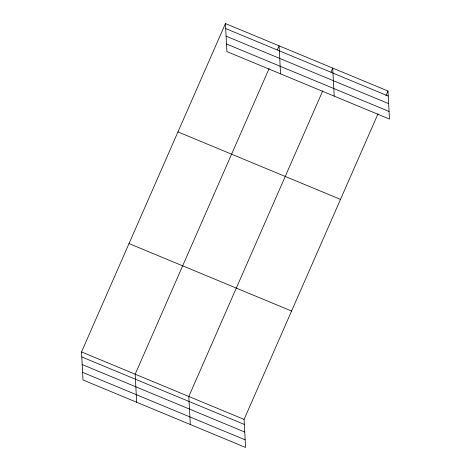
<?xml version="1.0" encoding="UTF-8"?>
<svg xmlns="http://www.w3.org/2000/svg" width="471" height="471" viewBox="0 0 471 471"><rect width="100%" height="100%" fill="white"/><g stroke="black" fill="none" stroke-linecap="round" stroke-linejoin="round"><path stroke-width="0.71" d="M378.03 113.77L244.09 419.408L245.556 447.45L83.002 379.973L81.536 351.931L225.444 23.55L387.998 91.027L389.464 119.069L226.91 51.592L225.444 23.55M269.118 68.56L135.177 374.198L136.649 402.24M277.325 49.832L279.085 45.817L280.557 73.865M322.759 90.826L188.818 396.464L190.29 424.506M330.972 72.098L332.726 68.083L334.198 96.131M385.943 95.707L387.998 91.027M225.703 28.572L388.257 96.049M226.104 36.173L388.657 103.649M226.516 43.997L389.07 111.474M177.95 131.915L340.509 199.392M129.025 243.566L291.578 311.043M81.536 351.931L244.09 419.408M81.795 356.953L244.349 424.43M82.195 364.548L244.749 432.025M82.608 372.378L245.161 439.855"/></g></svg>
